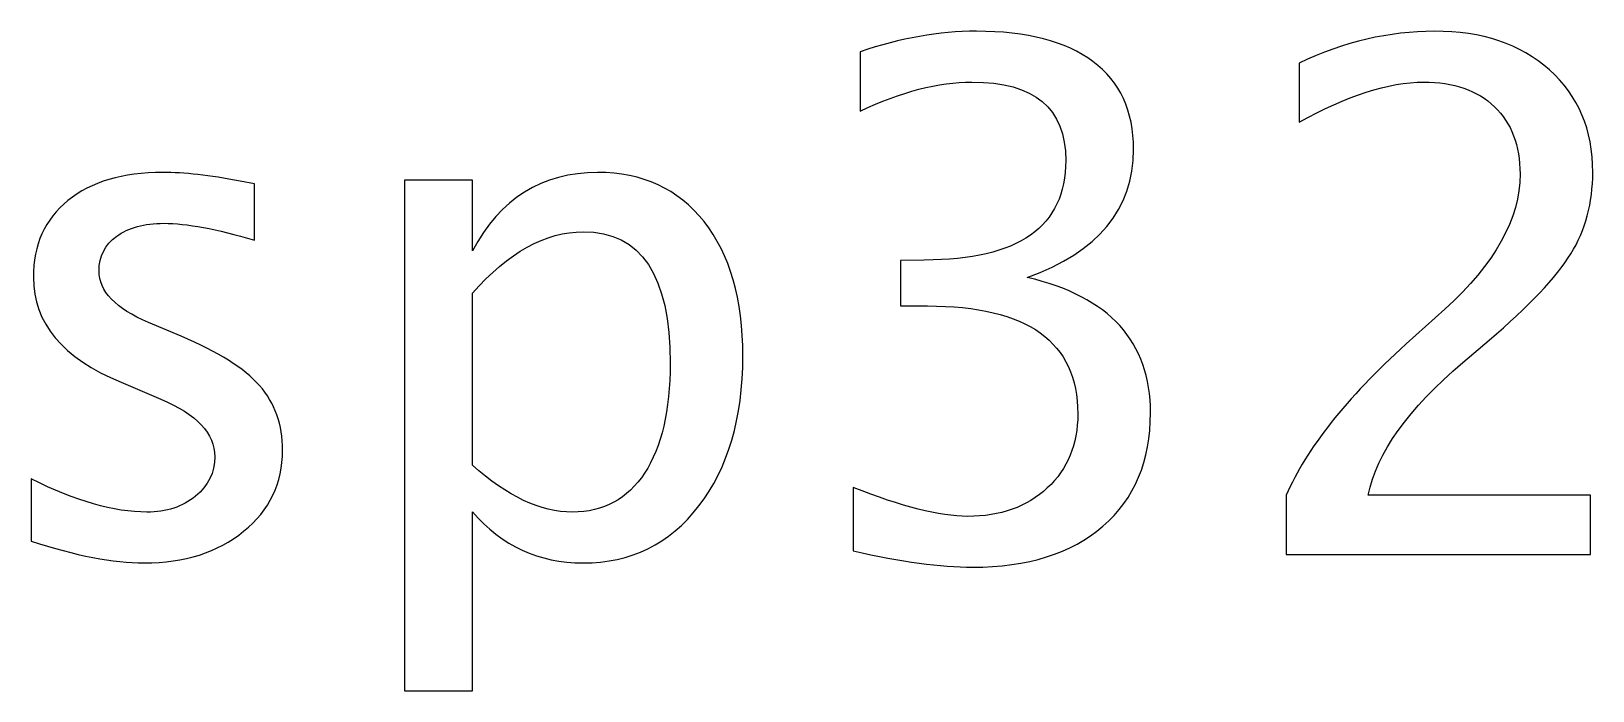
# Model space of a CAD drawing. Header units: centimetres. Extents: x -39.7 to 39.5, y 11.3 to 43.7.
# Drawn here: x 16.74 to 19.548, y 19.974 to 21.16 of the extents above; entities that cross this region are included whole.
import ezdxf

# ---------------------------------------------------------------- set-up
doc = ezdxf.new("R2010")
doc.units = ezdxf.units.CM
doc.header["$MEASUREMENT"] = 0
doc.layers.add('Layer 1', color=7, linetype='Continuous')

msp = doc.modelspace()

# ---------------------------------------------------------------- linework, layer by layer
at = {"layer": 'Layer 1'}
for points, knots in [([(18.21813, 20.22522), (18.21813, 20.22522), (18.21813, 20.33952), (18.21813, 20.33952), (18.21813, 20.33952), (18.30534, 20.30481), (18.37371, 20.28745), (18.42387, 20.28745), (18.42387, 20.28745), (18.48293, 20.28745), (18.53055, 20.30438), (18.56717, 20.33846), (18.56717, 20.33846), (18.60379, 20.37254), (18.62199, 20.41699), (18.62199, 20.4716), (18.62199, 20.4716), (18.62199, 20.60114), (18.53182, 20.66591), (18.35148, 20.66591), (18.35148, 20.66591), (18.35148, 20.66591), (18.30322, 20.66591), (18.30322, 20.66591), (18.30322, 20.66591), (18.30322, 20.66591), (18.30322, 20.74783), (18.30322, 20.74783), (18.30322, 20.74783), (18.30322, 20.74783), (18.34598, 20.74846), (18.34598, 20.74846), (18.34598, 20.74846), (18.51552, 20.74846), (18.6004, 20.80815), (18.6004, 20.92774), (18.6004, 20.92774), (18.6004, 21.02151), (18.5441, 21.0685), (18.4317, 21.0685), (18.4317, 21.0685), (18.37138, 21.0685), (18.30449, 21.05114), (18.23083, 21.01643), (18.23083, 21.01643), (18.23083, 21.01643), (18.23083, 21.12311), (18.23083, 21.12311), (18.23083, 21.12311), (18.30301, 21.14766), (18.37265, 21.15994), (18.43953, 21.15994), (18.43953, 21.15994), (18.53055, 21.15994), (18.60061, 21.14174), (18.6493, 21.10533), (18.6493, 21.10533), (18.69798, 21.06914), (18.72232, 21.01643), (18.72232, 20.94743), (18.72232, 20.94743), (18.72232, 20.83969), (18.65861, 20.76285), (18.53097, 20.71713), (18.53097, 20.71713), (18.67893, 20.68263), (18.7528, 20.60156), (18.7528, 20.47351), (18.7528, 20.47351), (18.7528, 20.38715), (18.72423, 20.3192), (18.66729, 20.26988), (18.66729, 20.26988), (18.61035, 20.22056), (18.53203, 20.19601), (18.43255, 20.19601), (18.43255, 20.19601), (18.37582, 20.19601), (18.30449, 20.20575), (18.21813, 20.22522)], [0, 0, 0, 0, 0.047619, 0.047619, 0.047619, 0.047619, 0.0952381, 0.0952381, 0.0952381, 0.0952381, 0.1428571, 0.1428571, 0.1428571, 0.1428571, 0.1904762, 0.1904762, 0.1904762, 0.1904762, 0.2380952, 0.2380952, 0.2380952, 0.2380952, 0.2857143, 0.2857143, 0.2857143, 0.2857143, 0.3333333, 0.3333333, 0.3333333, 0.3333333, 0.3809524, 0.3809524, 0.3809524, 0.3809524, 0.4285714, 0.4285714, 0.4285714, 0.4285714, 0.4761905, 0.4761905, 0.4761905, 0.4761905, 0.5238095, 0.5238095, 0.5238095, 0.5238095, 0.5714286, 0.5714286, 0.5714286, 0.5714286, 0.6190476, 0.6190476, 0.6190476, 0.6190476, 0.6666667, 0.6666667, 0.6666667, 0.6666667, 0.7142857, 0.7142857, 0.7142857, 0.7142857, 0.7619048, 0.7619048, 0.7619048, 0.7619048, 0.8095238, 0.8095238, 0.8095238, 0.8095238, 0.8571429, 0.8571429, 0.8571429, 0.8571429, 0.9047619, 0.9047619, 0.9047619, 0.9047619, 1, 1, 1, 1]), ([(18.99706, 20.21887), (18.99706, 20.21887), (18.99706, 20.32555), (18.99706, 20.32555), (18.99706, 20.32555), (19.03262, 20.40874), (19.10438, 20.49954), (19.21254, 20.59754), (19.21254, 20.59754), (19.21254, 20.59754), (19.28239, 20.6602), (19.28239, 20.6602), (19.28239, 20.6602), (19.37235, 20.7419), (19.41743, 20.82276), (19.41743, 20.90319), (19.41743, 20.90319), (19.41743, 20.95462), (19.40198, 20.99484), (19.37129, 21.02426), (19.37129, 21.02426), (19.3406, 21.05368), (19.29805, 21.0685), (19.24408, 21.0685), (19.24408, 21.0685), (19.181, 21.0685), (19.10628, 21.04437), (19.01992, 20.99611), (19.01992, 20.99611), (19.01992, 20.99611), (19.01992, 21.10279), (19.01992, 21.10279), (19.01992, 21.10279), (19.10141, 21.14089), (19.18248, 21.15994), (19.26334, 21.15994), (19.26334, 21.15994), (19.34927, 21.15994), (19.41828, 21.13687), (19.47035, 21.09051), (19.47035, 21.09051), (19.52221, 21.04416), (19.54824, 20.98278), (19.54824, 20.90615), (19.54824, 20.90615), (19.54824, 20.85112), (19.53512, 20.80222), (19.50887, 20.75968), (19.50887, 20.75968), (19.48241, 20.71692), (19.43352, 20.66528), (19.36176, 20.60432), (19.36176, 20.60432), (19.36176, 20.60432), (19.31456, 20.5641), (19.31456, 20.5641), (19.31456, 20.5641), (19.21635, 20.48091), (19.15962, 20.40133), (19.14438, 20.32555), (19.14438, 20.32555), (19.14438, 20.32555), (19.54443, 20.32555), (19.54443, 20.32555), (19.54443, 20.32555), (19.54443, 20.32555), (19.54443, 20.21887), (19.54443, 20.21887), (19.54443, 20.21887), (19.54443, 20.21887), (18.99706, 20.21887), (18.99706, 20.21887)], [0, 0, 0, 0, 0.0526316, 0.0526316, 0.0526316, 0.0526316, 0.1052632, 0.1052632, 0.1052632, 0.1052632, 0.1578947, 0.1578947, 0.1578947, 0.1578947, 0.2105263, 0.2105263, 0.2105263, 0.2105263, 0.2631579, 0.2631579, 0.2631579, 0.2631579, 0.3157895, 0.3157895, 0.3157895, 0.3157895, 0.3684211, 0.3684211, 0.3684211, 0.3684211, 0.4210526, 0.4210526, 0.4210526, 0.4210526, 0.4736842, 0.4736842, 0.4736842, 0.4736842, 0.5263158, 0.5263158, 0.5263158, 0.5263158, 0.5789474, 0.5789474, 0.5789474, 0.5789474, 0.6315789, 0.6315789, 0.6315789, 0.6315789, 0.6842105, 0.6842105, 0.6842105, 0.6842105, 0.7368421, 0.7368421, 0.7368421, 0.7368421, 0.7894737, 0.7894737, 0.7894737, 0.7894737, 0.8421053, 0.8421053, 0.8421053, 0.8421053, 0.8947368, 0.8947368, 0.8947368, 0.8947368, 1, 1, 1, 1]), ([(16.73964, 20.243), (16.73964, 20.243), (16.73964, 20.35476), (16.73964, 20.35476), (16.73964, 20.35476), (16.81944, 20.31497), (16.88865, 20.29507), (16.94771, 20.29507), (16.94771, 20.29507), (16.98285, 20.29507), (17.01206, 20.3046), (17.03513, 20.32365), (17.03513, 20.32365), (17.0582, 20.34248), (17.06984, 20.36619), (17.06984, 20.39477), (17.06984, 20.39477), (17.06984, 20.43646), (17.03746, 20.47097), (16.97269, 20.49827), (16.97269, 20.49827), (16.97269, 20.49827), (16.90135, 20.52854), (16.90135, 20.52854), (16.90135, 20.52854), (16.79616, 20.57214), (16.74345, 20.63522), (16.74345, 20.71713), (16.74345, 20.71713), (16.74345, 20.77577), (16.76419, 20.82191), (16.80568, 20.85556), (16.80568, 20.85556), (16.84717, 20.88922), (16.90411, 20.90594), (16.97628, 20.90594), (16.97628, 20.90594), (17.01375, 20.90594), (17.06032, 20.90086), (17.11556, 20.89049), (17.11556, 20.89049), (17.11556, 20.89049), (17.14096, 20.88562), (17.14096, 20.88562), (17.14096, 20.88562), (17.14096, 20.88562), (17.14096, 20.78402), (17.14096, 20.78402), (17.14096, 20.78402), (17.07302, 20.80434), (17.01883, 20.8145), (16.9784, 20.8145), (16.9784, 20.8145), (16.94284, 20.8145), (16.91469, 20.80667), (16.89331, 20.79122), (16.89331, 20.79122), (16.87214, 20.77577), (16.86156, 20.75502), (16.86156, 20.72899), (16.86156, 20.72899), (16.86156, 20.69237), (16.89119, 20.66125), (16.95067, 20.63607), (16.95067, 20.63607), (16.95067, 20.63607), (17.0093, 20.6113), (17.0093, 20.6113), (17.0093, 20.6113), (17.07577, 20.58336), (17.12276, 20.55373), (17.15027, 20.52261), (17.15027, 20.52261), (17.178, 20.4915), (17.19176, 20.45255), (17.19176, 20.40598), (17.19176, 20.40598), (17.19176, 20.34693), (17.16848, 20.29846), (17.1217, 20.26057), (17.1217, 20.26057), (17.07513, 20.22268), (17.01544, 20.20363), (16.94284, 20.20363), (16.94284, 20.20363), (16.88696, 20.20363), (16.81944, 20.21675), (16.73964, 20.243)], [0, 0, 0, 0, 0.0434783, 0.0434783, 0.0434783, 0.0434783, 0.0869565, 0.0869565, 0.0869565, 0.0869565, 0.1304348, 0.1304348, 0.1304348, 0.1304348, 0.173913, 0.173913, 0.173913, 0.173913, 0.2173913, 0.2173913, 0.2173913, 0.2173913, 0.2608696, 0.2608696, 0.2608696, 0.2608696, 0.3043478, 0.3043478, 0.3043478, 0.3043478, 0.3478261, 0.3478261, 0.3478261, 0.3478261, 0.3913043, 0.3913043, 0.3913043, 0.3913043, 0.4347826, 0.4347826, 0.4347826, 0.4347826, 0.4782609, 0.4782609, 0.4782609, 0.4782609, 0.5217391, 0.5217391, 0.5217391, 0.5217391, 0.5652174, 0.5652174, 0.5652174, 0.5652174, 0.6086957, 0.6086957, 0.6086957, 0.6086957, 0.6521739, 0.6521739, 0.6521739, 0.6521739, 0.6956522, 0.6956522, 0.6956522, 0.6956522, 0.7391304, 0.7391304, 0.7391304, 0.7391304, 0.7826087, 0.7826087, 0.7826087, 0.7826087, 0.826087, 0.826087, 0.826087, 0.826087, 0.8695652, 0.8695652, 0.8695652, 0.8695652, 0.9130435, 0.9130435, 0.9130435, 0.9130435, 1, 1, 1, 1]), ([(17.41126, 19.97376), (17.41126, 19.97376), (17.41126, 20.89197), (17.41126, 20.89197), (17.41126, 20.89197), (17.41126, 20.89197), (17.53318, 20.89197), (17.53318, 20.89197), (17.53318, 20.89197), (17.53318, 20.89197), (17.53318, 20.76476), (17.53318, 20.76476), (17.53318, 20.76476), (17.58313, 20.85895), (17.65828, 20.90594), (17.75839, 20.90594), (17.75839, 20.90594), (17.83946, 20.90594), (17.90317, 20.87652), (17.94974, 20.81746), (17.94974, 20.81746), (17.99631, 20.75841), (18.01959, 20.67776), (18.01959, 20.57553), (18.01959, 20.57553), (18.01959, 20.46419), (17.99313, 20.37423), (17.94043, 20.30608), (17.94043, 20.30608), (17.88772, 20.23771), (17.8183, 20.20363), (17.73236, 20.20363), (17.73236, 20.20363), (17.65256, 20.20363), (17.5861, 20.23411), (17.53318, 20.29528), (17.53318, 20.29528), (17.53318, 20.29528), (17.53318, 19.97376), (17.53318, 19.97376), (17.53318, 19.97376), (17.53318, 19.97376), (17.41126, 19.97376), (17.41126, 19.97376)], [0, 0, 0, 0, 0.0833333, 0.0833333, 0.0833333, 0.0833333, 0.1666667, 0.1666667, 0.1666667, 0.1666667, 0.25, 0.25, 0.25, 0.25, 0.3333333, 0.3333333, 0.3333333, 0.3333333, 0.4166667, 0.4166667, 0.4166667, 0.4166667, 0.5, 0.5, 0.5, 0.5, 0.5833333, 0.5833333, 0.5833333, 0.5833333, 0.6666667, 0.6666667, 0.6666667, 0.6666667, 0.75, 0.75, 0.75, 0.75, 0.8333333, 0.8333333, 0.8333333, 0.8333333, 1, 1, 1, 1]), ([(17.53318, 20.37931), (17.59605, 20.32322), (17.65595, 20.29507), (17.71289, 20.29507), (17.71289, 20.29507), (17.76898, 20.29507), (17.81237, 20.31857), (17.84285, 20.36534), (17.84285, 20.36534), (17.87354, 20.41212), (17.88878, 20.47795), (17.88878, 20.56304), (17.88878, 20.56304), (17.88878, 20.72052), (17.83671, 20.79926), (17.73257, 20.79926), (17.73257, 20.79926), (17.66441, 20.79926), (17.59795, 20.76243), (17.53318, 20.68856), (17.53318, 20.68856), (17.53318, 20.68856), (17.53318, 20.37931), (17.53318, 20.37931)], [0, 0, 0, 0, 0.1428571, 0.1428571, 0.1428571, 0.1428571, 0.2857143, 0.2857143, 0.2857143, 0.2857143, 0.4285714, 0.4285714, 0.4285714, 0.4285714, 0.5714286, 0.5714286, 0.5714286, 0.5714286, 0.7142857, 0.7142857, 0.7142857, 0.7142857, 1, 1, 1, 1])]:
    msp.add_open_spline(points, degree=3, knots=knots, dxfattribs=at)

doc.saveas('drawing.dxf')
